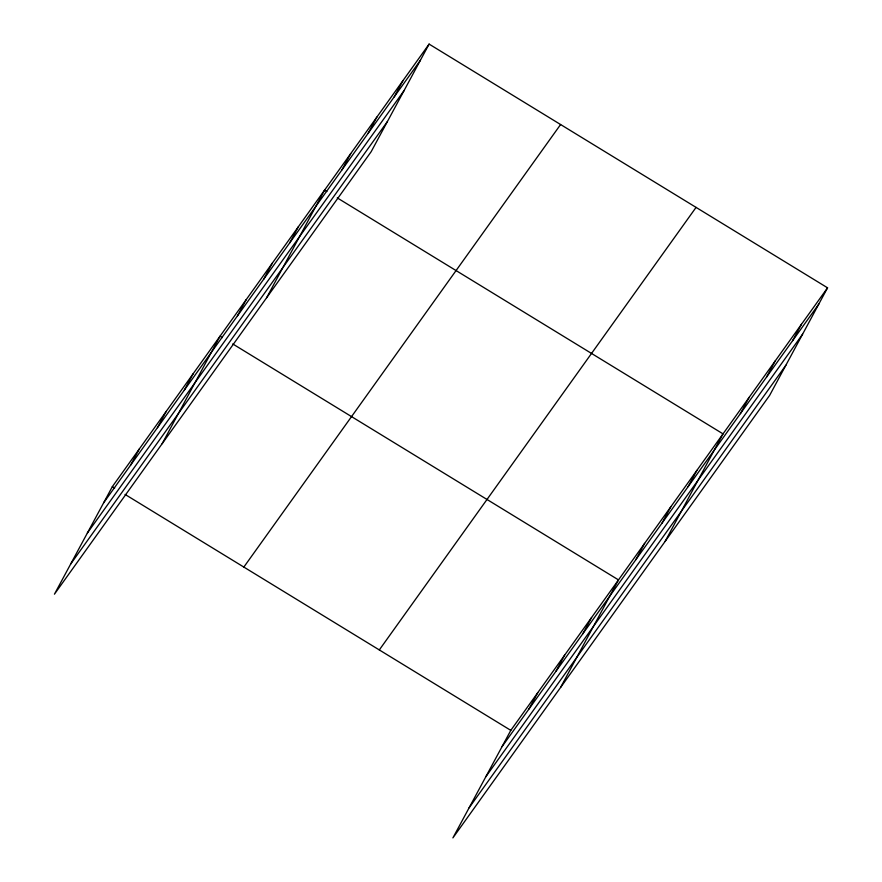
<?xml version="1.0" encoding="UTF-8"?>
<svg xmlns="http://www.w3.org/2000/svg" width="882" height="882" viewBox="0 0 882 882"><rect width="100%" height="100%" fill="white"/><g stroke="black" fill="none" stroke-linecap="round" stroke-linejoin="round"><path stroke-width="1.32" d="M429.104 44.1L112.345 486.644L54.441 594.181L371.201 151.638L429.104 44.1L827.559 287.819L769.655 395.357L452.896 837.9L510.799 730.362L827.559 287.819M130.514 465.299L139.268 449.026M157.437 427.682L166.202 411.409M184.36 390.065L193.125 373.792M162.145 443.712L220.048 336.174L222.352 337.586M237.412 315.943L246.177 299.671M263.553 279.429L272.306 263.156M289.682 242.925L298.447 226.652M266.673 297.675L324.576 190.137L326.88 191.548M341.94 169.906L350.705 153.633M368.081 133.391L376.846 117.119M394.21 96.888L402.975 80.615M528.957 709.018L537.722 692.745M555.88 671.411L564.645 655.128M582.804 633.794L591.568 617.521M560.588 687.431L618.491 579.904L232.738 343.936M635.867 559.662L644.621 543.389M661.996 523.158L670.761 506.885M688.125 486.644L696.89 470.371M665.127 541.394L723.019 433.867L337.266 197.899M740.395 413.625L749.16 397.352M766.524 377.121L775.289 360.837M792.653 340.606L801.418 324.333M103.58 502.916L420.339 60.373M87.373 533.037L404.132 90.493M70.659 564.061L387.418 121.518M243.84 567.071L560.599 124.527M379.304 649.935L696.063 207.391M502.034 746.635L818.794 304.103M485.817 776.755L802.576 334.212M469.114 807.78L785.873 365.247M112.345 486.644L114.66 488.055M125.035 494.405L510.799 730.362"/></g></svg>
